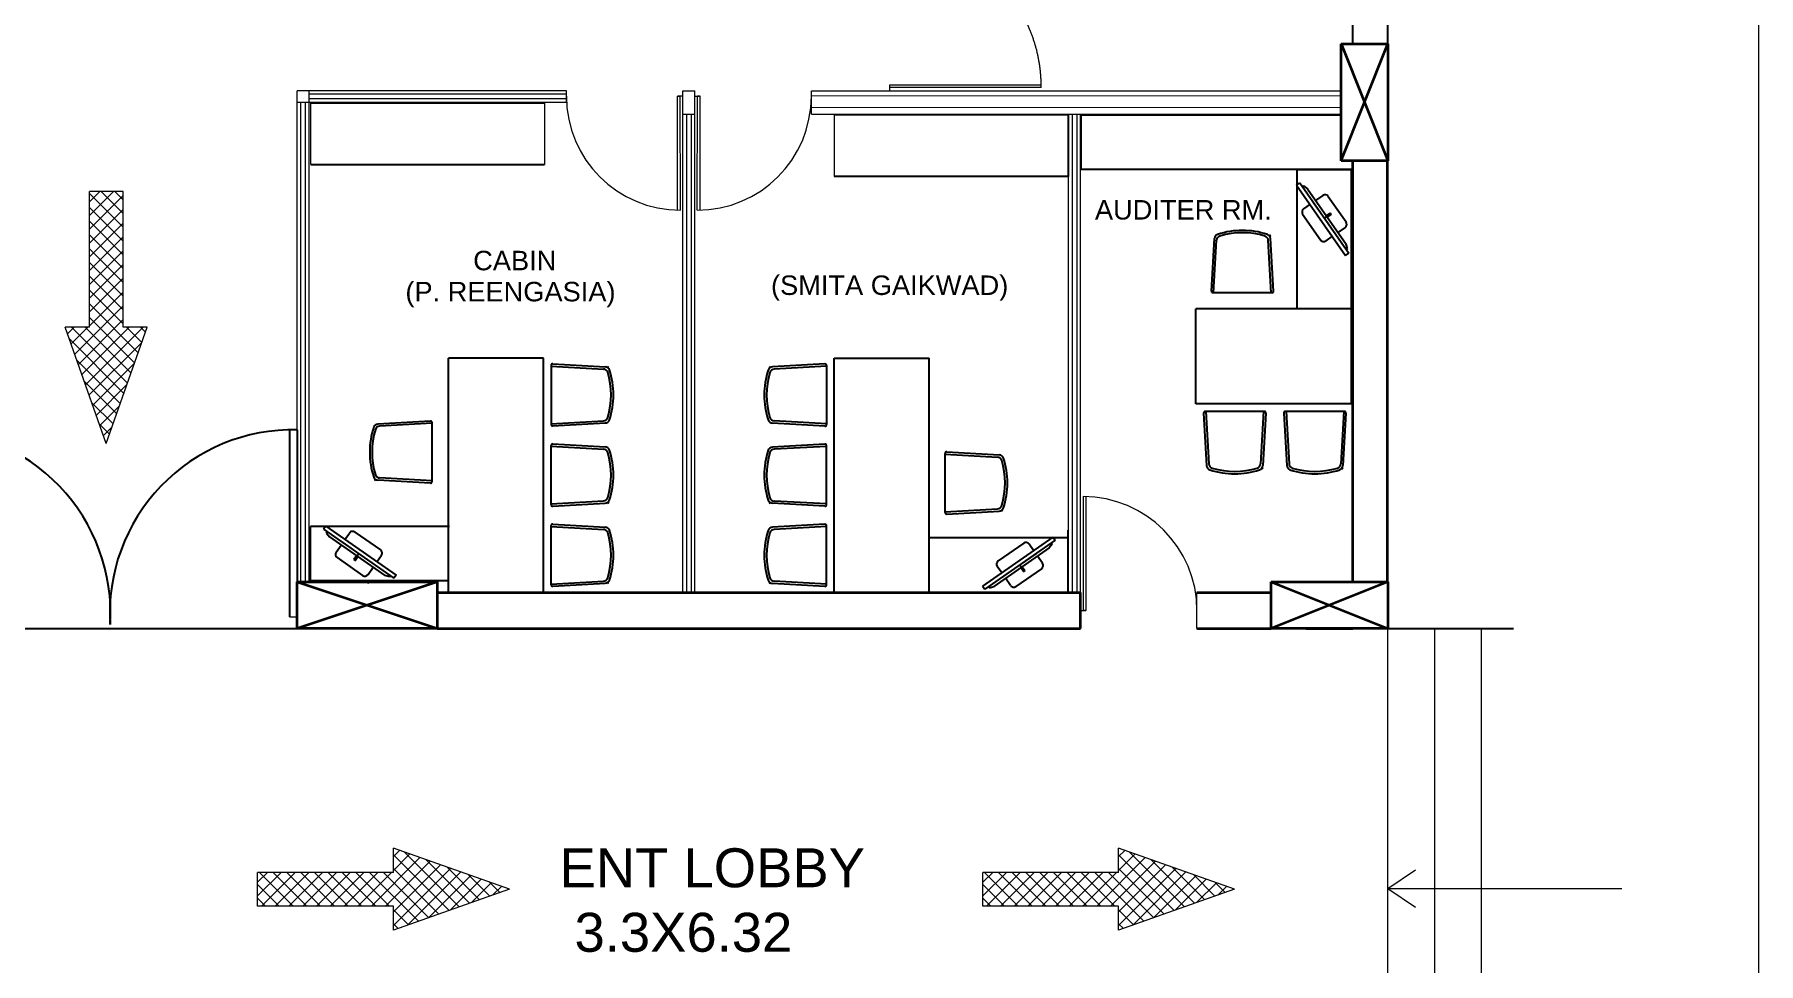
# Model space of a CAD drawing. Extents: x 681461 to 1380439, y -183990 to 19328.
# Drawn here: x 692164 to 703228, y -145111 to -139151 of the extents above; entities that cross this region are included whole.
import ezdxf
from ezdxf.enums import TextEntityAlignment as Align

# ---------------------------------------------------------------- set-up
doc = ezdxf.new("R2010")
doc.units = 0
doc.header["$LTSCALE"] = 900
doc.header["$MEASUREMENT"] = 0
doc.linetypes.add('ACAD_ISO02W100', pattern=[15, 12, -3])
doc.layers.get('0').update_dxf_attribs({"color": 1, "linetype": 'CONTINUOUS'})
for name, color, linetype in [('2', 7, 'CONTINUOUS'), ('door', 163, 'CONTINUOUS'), ('TEXT', 2, 'CONTINUOUS'), ('WALL', 1, 'CONTINUOUS')]:
    doc.layers.add(name, color=color, linetype=linetype)
doc.layers.add('COLUMN', color=43, linetype='CONTINUOUS', lineweight=35)
doc.layers.add('ELE', color=50, linetype='CONTINUOUS', lineweight=20)
doc.styles.add('ROMANS', font='arial.ttf')

msp = doc.modelspace()

# ---------------------------------------------------------------- hatches: boundary and pattern name
at = {"layer": 'door', "linetype": 'ByBlock', "lineweight": 13, "ltscale": 1.25}
h = msp.add_hatch(dxfattribs=at)
h.set_pattern_fill('ANSI37', color=3, scale=500)
h.set_pattern_definition([(45, (-14166.51, 19122), (-44.194174, 44.194174), []), (135, (-14166.51, 19122), (-44.194174, -44.194174), [])])
h.paths.add_polyline_path([(692732.5, -141029), (692732.5, -140158), (692516.5, -140158), (692516.5, -141029), (692361.5, -141029), (692624.5, -141774), (692887.5, -141029)])
h = msp.add_hatch(dxfattribs=at)
h.set_pattern_fill('ANSI37', color=3, scale=500, angle=-90)
h.set_pattern_definition([(315, (868598, 562156.726), (44.194174, 44.194174), []), (45, (868598, 562156.726), (-44.194174, 44.194174), [])])
h.paths.add_polyline_path([(694467, -144742.3), (694467, -144897.3), (695212, -144634.3), (694467, -144371.3), (694467, -144526.3), (693596, -144526.3), (693596, -144742.3)])
h = msp.add_hatch(dxfattribs=at)
h.set_pattern_fill('ANSI37', color=3, scale=500, angle=-90)
h.set_pattern_definition([(315, (873252, 562156.726), (44.194174, 44.194174), []), (45, (873252, 562156.726), (-44.194174, 44.194174), [])])
h.paths.add_polyline_path([(699121, -144742.3), (699121, -144897.3), (699866, -144634.3), (699121, -144371.3), (699121, -144526.3), (698250, -144526.3), (698250, -144742.3)])

# ---------------------------------------------------------------- linework, layer by layer
at = {"color": 1, "linetype": 'Continuous'}
for p, q in [((698797.7, -139665.6), (698797.7, -140061.8)), ((698879.3, -139665.7), (700545.7, -139665.7)), ((698879.3, -139665.7), (698879.3, -140015.5)), ((698879.3, -140015.5), (700620, -140015.5)), ((700266.4, -140910.5), (700266.4, -140018.5)), ((700616.1, -140018.5), (700266.4, -140018.5)), ((700616.1, -141520.5), (700616.1, -140018.5)), ((699716.8, -140797.3), (699735.9, -140460.4)), ((699731.2, -140807.9), (699750.3, -140471.5)), ((700101.1, -140807.9), (700082, -140471.5)), ((700115.6, -140797.3), (700096.4, -140460.4)), ((700105.6, -140807.9), (699726.8, -140807.9)), ((700616.4, -140910.5), (699616.1, -140910.5)), ((699616.1, -141520.5), (699616.1, -140910.5)), ((694820.7, -142727.2), (694820.7, -141227.4)), ((695430.7, -141227.4), (694820.7, -141227.4)), ((695430.7, -142727), (695430.7, -141227.4)), ((695479.3, -141273.6), (695479.3, -141652.4)), ((695479.3, -141278.1), (695815.7, -141297.2)), ((695489.9, -141263.6), (695826.8, -141282.8)), ((697236.6, -141264.5), (696899.6, -141283.7)), ((697247.2, -141278.9), (696910.8, -141298.1)), ((697247.2, -141274.5), (697247.2, -141653.3)), ((697295.7, -142727.9), (697295.7, -141228.3)), ((697295.7, -141228.3), (697905.7, -141228.3)), ((697905.7, -142728.1), (697905.7, -141228.3)), ((700616.1, -141520.5), (699616.1, -141520.5)), ((699667, -141579.6), (699686.2, -141916.6)), ((700055.9, -141569), (699677, -141569)), ((699681.5, -141569), (699700.6, -141905.4)), ((700051.4, -141569), (700032.3, -141905.4)), ((700065.8, -141579.6), (700046.7, -141916.6)), ((700181.3, -141579.6), (700200.5, -141916.6)), ((700570.1, -141569), (700191.3, -141569)), ((700195.7, -141569), (700214.9, -141905.4)), ((700565.7, -141569), (700546.5, -141905.4)), ((700580.1, -141579.6), (700560.9, -141916.6)), ((694704.5, -141630.9), (694367.5, -141650.1)), ((694715.1, -141645.4), (694378.7, -141664.5)), ((694715.1, -142019.8), (694715.1, -141640.9)), ((695479.3, -141648), (695815.7, -141628.9)), ((695489.9, -141662.4), (695826.8, -141643.3)), ((697236.6, -141663.3), (696899.6, -141644.1)), ((697247.2, -141648.9), (696910.8, -141629.7)), ((695479.3, -142166.7), (695479.3, -141787.9)), ((695479.3, -141792.3), (695815.7, -141811.5)), ((695489.9, -141777.9), (695826.8, -141797.1)), ((697236.6, -141778.8), (696899.6, -141797.9)), ((697247.2, -141793.2), (696910.8, -141812.3)), ((697247.2, -142167.6), (697247.2, -141788.8)), ((698008.3, -142217.3), (698008.3, -141838.4)), ((698018.9, -141828.5), (698355.8, -141847.6)), ((698008.3, -141842.9), (698344.7, -141862)), ((694704.5, -142029.7), (694367.5, -142010.6)), ((694715.1, -142015.3), (694378.7, -141996.2)), ((695479.3, -142162.3), (695815.7, -142143.1)), ((695489.9, -142176.7), (695826.8, -142157.5)), ((697236.6, -142177.6), (696899.6, -142158.4)), ((697247.2, -142163.1), (696910.8, -142144)), ((698008.3, -142212.9), (698344.7, -142193.7)), ((698018.9, -142227.3), (698355.8, -142208.1)), ((694826.7, -142307.2), (693934.7, -142307.2)), ((693934.7, -142657), (693934.7, -142307.2)), ((695479.3, -142681), (695479.3, -142302.1)), ((695479.3, -142306.6), (695815.7, -142325.7)), ((695489.9, -142292.2), (695826.8, -142311.3)), ((697236.6, -142293), (696899.6, -142312.2)), ((697247.2, -142307.5), (696910.8, -142326.6)), ((697247.2, -142681.9), (697247.2, -142303)), ((697905.7, -142378.1), (698797.7, -142378.1)), ((694820.7, -142657), (693934.7, -142657)), ((695479.3, -142676.5), (695815.7, -142657.4)), ((695489.9, -142691), (695826.8, -142671.8)), ((697236.6, -142691.8), (696899.6, -142672.7)), ((697247.2, -142677.4), (696910.8, -142658.3)), ((697295.7, -142727.9), (698797.7, -142727.9))]:
    msp.add_line(p, q, dxfattribs=at)
for centre, radius, start, end in [((699765.9, -140462.1), 30, 108.26776, 176.74422), ((699780.3, -140473.2), 30, 107.01363, 176.74422), ((699916.2, -140917.3), 509.4, 71.73224, 108.26776), ((699916.2, -140917.3), 494.4, 72.98637, 107.01363), ((700052.1, -140473.2), 30, 3.25578, 72.98637), ((700066.4, -140462.1), 30, 3.25578, 71.73224), ((700085.7, -140447.5), 10, 3.25578, 70.16199), ((699726.8, -140797.9), 10, 176.74422, 270), ((700105.6, -140797.9), 10, 270, 3.25578), ((695489.3, -141273.6), 10, 86.74422, 180), ((695825.1, -141312.8), 30, 18.26776, 86.74422), ((695839.7, -141293.5), 10, 19.83801, 86.74422), ((696901.3, -141313.6), 30, 93.25578, 161.73224), ((696886.8, -141294.4), 10, 93.25578, 160.16199), ((697237.2, -141274.5), 10, 0, 93.25578), ((695814, -141327.1), 30, 17.01363, 86.74422), ((695369.9, -141463), 494.4, 342.98637, 17.01363), ((695369.9, -141463), 509.4, 341.73224, 18.26776), ((697356.6, -141463.9), 509.4, 161.73224, 198.26776), ((697356.6, -141463.9), 494.4, 162.98637, 197.01363), ((696912.5, -141328), 30, 93.25578, 162.98637), ((695814, -141598.9), 30, 273.25578, 342.98637), ((696912.5, -141599.8), 30, 197.01363, 266.74422), ((699677, -141579), 10, 90, 183.25578), ((700055.9, -141579), 10, 356.74422, 90), ((700191.3, -141579), 10, 90, 183.25578), ((700570.1, -141579), 10, 356.74422, 90), ((694824.5, -141830.3), 509.4, 161.73224, 198.26776), ((694824.5, -141830.3), 494.4, 162.98637, 197.01363), ((694369.2, -141680.1), 30, 93.25578, 161.73224), ((694380.4, -141694.4), 30, 93.25578, 162.98637), ((694705.1, -141640.9), 10, 0, 93.25578), ((695489.3, -141652.4), 10, 180, 273.25578), ((695825.1, -141613.3), 30, 273.25578, 341.73224), ((696901.3, -141614.2), 30, 198.26776, 266.74422), ((697237.2, -141653.3), 10, 266.74422, 0), ((695489.3, -141787.9), 10, 86.74422, 180), ((695814, -141841.4), 30, 17.01363, 86.74422), ((695825.1, -141827), 30, 18.26776, 86.74422), ((695369.9, -141977.3), 494.4, 342.98637, 17.01363), ((695369.9, -141977.3), 509.4, 341.73224, 18.26776), ((697356.6, -141978.2), 509.4, 161.73224, 198.26776), ((697356.6, -141978.2), 494.4, 162.98637, 197.01363), ((696901.3, -141827.9), 30, 93.25578, 161.73224), ((696912.5, -141842.3), 30, 93.25578, 162.98637), ((697237.2, -141788.8), 10, 0, 93.25578), ((698018.3, -141838.4), 10, 86.74422, 180), ((698343, -141892), 30, 17.01363, 86.74422), ((698354.1, -141877.6), 30, 18.26776, 86.74422), ((697898.9, -142027.9), 494.4, 342.98637, 17.01363), ((697898.9, -142027.9), 509.4, 341.73224, 18.26776), ((699716.2, -141914.8), 30, 183.25578, 251.73224), ((699730.6, -141903.7), 30, 183.25578, 252.98637), ((699866.4, -141459.6), 509.4, 251.73224, 288.26776), ((699866.4, -141459.6), 494.4, 252.98637, 287.01363), ((700002.3, -141903.7), 30, 287.01363, 356.74422), ((700016.7, -141914.8), 30, 288.26776, 356.74422), ((700035.9, -141929.4), 10, 289.83801, 356.74422), ((700230.4, -141914.8), 30, 183.25578, 251.73224), ((700244.8, -141903.7), 30, 183.25578, 252.98637), ((700380.7, -141459.6), 509.4, 251.73224, 288.26776), ((700380.7, -141459.6), 494.4, 252.98637, 287.01363), ((700516.6, -141903.7), 30, 287.01363, 356.74422), ((700531, -141914.8), 30, 288.26776, 356.74422), ((700550.2, -141929.4), 10, 289.83801, 356.74422), ((694369.2, -141980.6), 30, 198.26776, 266.74422), ((694354.7, -141999.8), 10, 199.83801, 266.74422), ((694380.4, -141966.2), 30, 197.01363, 266.74422), ((694705.1, -142019.8), 10, 266.74422, 0), ((695489.3, -142166.7), 10, 180, 273.25578), ((695814, -142113.2), 30, 273.25578, 342.98637), ((695825.1, -142127.6), 30, 273.25578, 341.73224), ((695839.7, -142146.8), 10, 273.25578, 340.16199), ((696901.3, -142128.5), 30, 198.26776, 266.74422), ((696886.8, -142147.7), 10, 199.83801, 266.74422), ((696912.5, -142114.1), 30, 197.01363, 266.74422), ((697237.2, -142167.6), 10, 266.74422, 0), ((698343, -142163.8), 30, 273.25578, 342.98637), ((698018.3, -142217.3), 10, 180, 273.25578), ((698354.1, -142178.2), 30, 273.25578, 341.73224), ((698368.6, -142197.4), 10, 273.25578, 340.16199), ((695489.3, -142302.1), 10, 86.74422, 180), ((695814, -142355.7), 30, 17.01363, 86.74422), ((695825.1, -142341.3), 30, 18.26776, 86.74422), ((695369.9, -142491.6), 494.4, 342.98637, 17.01363), ((695369.9, -142491.6), 509.4, 341.73224, 18.26776), ((697356.6, -142492.4), 509.4, 161.73224, 198.26776), ((697356.6, -142492.4), 494.4, 162.98637, 197.01363), ((696901.3, -142342.2), 30, 93.25578, 161.73224), ((696912.5, -142356.5), 30, 93.25578, 162.98637), ((697237.2, -142303), 10, 0, 93.25578), ((695489.3, -142681), 10, 180, 273.25578), ((695814, -142627.4), 30, 273.25578, 342.98637), ((695825.1, -142641.8), 30, 273.25578, 341.73224), ((695839.7, -142661), 10, 273.25578, 340.16199), ((696901.3, -142642.7), 30, 198.26776, 266.74422), ((696886.8, -142661.9), 10, 199.83801, 266.74422), ((696912.5, -142628.3), 30, 197.01363, 266.74422), ((697237.2, -142681.9), 10, 266.74422, 0)]:
    msp.add_arc(centre, radius, start, end, dxfattribs=at)
at = {"layer": '2', "color": 30, "linetype": 'Continuous'}
for p, q in [((700264, -140117.1), (700284.3, -140102.9)), ((700264, -140117.1), (700578.4, -140568.3)), ((700284.3, -140102.9), (700598.8, -140554.2)), ((700308.6, -140121.5), (700301, -140126.9)), ((700308.6, -140121.5), (700332.9, -140140.1)), ((700332.9, -140140.1), (700580.7, -140495.7)), ((700349.8, -140240.2), (700308.6, -140268.9)), ((700370.1, -140226), (700441.6, -140328.6)), ((700431.6, -140183.1), (700385.4, -140215.4)), ((700466.4, -140189.3), (700580.8, -140353.4)), ((700302.3, -140303.7), (700416.7, -140467.8)), ((700441.6, -140328.6), (700485.1, -140298.2)), ((700574.6, -140388.2), (700528.3, -140420.5)), ((700492.7, -140445.3), (700451.5, -140474)), ((700589.7, -140524.9), (700580.7, -140495.7)), ((700578.4, -140568.3), (700598.8, -140554.2)), ((700589.7, -140524.9), (700582.1, -140530.3)), ((694033.4, -142304.9), (694019.2, -142325.2)), ((694019.2, -142325.2), (694470.5, -142639.6)), ((694033.4, -142304.9), (694484.6, -142619.3)), ((694037.8, -142349.5), (694043.1, -142341.9)), ((694037.8, -142349.5), (694056.4, -142373.8)), ((694056.4, -142373.8), (694412, -142621.6)), ((694156.5, -142390.6), (694185.2, -142349.4)), ((694220, -142343.2), (694384.1, -142457.5)), ((698699.1, -142375.7), (698247.8, -142690.2)), ((698699.1, -142375.7), (698713.3, -142396.1)), ((694099.4, -142472.5), (694131.7, -142426.2)), ((694142.3, -142410.9), (694244.8, -142482.4)), ((694244.8, -142482.4), (694214.5, -142526)), ((694361.6, -142533.5), (694390.3, -142492.3)), ((698713.3, -142396.1), (698262, -142710.5)), ((698676, -142444.7), (698320.5, -142692.4)), ((698512.5, -142414.1), (698348.4, -142528.4)), ((698590.2, -142481.8), (698487.6, -142553.3)), ((698576, -142461.5), (698547.3, -142420.3)), ((698633.1, -142543.4), (698600.8, -142497.1)), ((698694.7, -142420.4), (698676, -142444.7)), ((698694.7, -142420.4), (698689.3, -142412.7)), ((694105.6, -142507.3), (694269.7, -142621.6)), ((694304.5, -142615.4), (694336.8, -142569.1)), ((698370.9, -142604.4), (698342.2, -142563.2)), ((698626.9, -142578.2), (698462.8, -142692.5)), ((698487.6, -142553.3), (698518, -142596.9)), ((694441.2, -142630.6), (694412, -142621.6)), ((694441.2, -142630.6), (694446.5, -142623)), ((694484.6, -142619.3), (694470.5, -142639.6)), ((698247.8, -142690.2), (698262, -142710.5)), ((698291.3, -142701.5), (698285.9, -142693.8)), ((698291.3, -142701.5), (698320.5, -142692.4)), ((698428, -142686.3), (698395.7, -142640))]:
    msp.add_line(p, q, dxfattribs=at)
for points in [[(700478.3, -140296.8), (700484, -140305), (700459.7, -140322), (700453.9, -140313.8)], [(694213.1, -142519.1), (694221.3, -142524.8), (694238.3, -142500.5), (694230.1, -142494.8)], [(698519.4, -142590), (698511.2, -142595.7), (698494.2, -142571.4), (698502.4, -142565.7)]]:
    msp.add_lwpolyline(points, close=True, dxfattribs=at)
for centre, start, end in [((700445.9, -140203.6), 34.87068, 124.87068), ((700322.9, -140289.4), 124.87068, 214.87068), ((700560.3, -140367.7), 304.87068, 34.87068), ((700437.2, -140453.5), 214.87068, 304.87068), ((694205.7, -142363.7), 55.12932, 145.12932), ((694119.9, -142486.8), 145.12932, 235.12932), ((694369.8, -142478), 325.12932, 55.12932), ((698526.8, -142434.6), 34.87068, 124.87068), ((694284, -142601.1), 235.12932, 325.12932), ((698362.7, -142548.9), 124.87068, 214.87068), ((698612.6, -142557.6), 304.87068, 34.87068), ((698448.5, -142672), 214.87068, 304.87068)]:
    msp.add_arc(centre, 25, start, end, dxfattribs=at)
at = {"layer": 'COLUMN'}
for p, q in [((700550.1, -139961.1), (700850.1, -139211.1)), ((700550.1, -139211.1), (700850.1, -139961.1)), ((700550.1, -139961.1), (700550.1, -139211.1)), ((700550.1, -139211.1), (700850.1, -139211.1)), ((700850.1, -139211.1), (700850.1, -139961.1)), ((700850.1, -139961.1), (700550.1, -139961.1)), ((693850.1, -142961.8), (693850.1, -142661.8)), ((693850.1, -142661.8), (694750.1, -142661.8)), ((694750.1, -142661.8), (693850.1, -142961.8)), ((693850.1, -142661.8), (694750.1, -142961.8)), ((694304.2, -142666.6), (694308, -142666.6)), ((694750.1, -142961.8), (694750.1, -142661.8)), ((700100.1, -142961.8), (700100.1, -142661.8)), ((700100.1, -142661.8), (700850.1, -142661.8)), ((700850.1, -142661.8), (700100.1, -142961.8)), ((700100.1, -142661.8), (700850.1, -142961.8)), ((700850.1, -142661.8), (700850.1, -142961.8)), ((693849.5, -142812.4), (693850.1, -142812.4)), ((693850.1, -142961.8), (693850.1, -142811.8)), ((700473.6, -142812.4), (700476.7, -142812.4)), ((694750.1, -142961.8), (693850.1, -142961.8)), ((700850.1, -142961.8), (700100.1, -142961.8)), ((700325.1, -142961.8), (700625.1, -142961.8))]:
    msp.add_line(p, q, dxfattribs=at)
at = {"layer": 'door', "color": 222, "linetype": 'ByBlock', "lineweight": 13, "ltscale": 1.25}
for p, q in [((693850.7, -142661.8), (693850.7, -139511.8)), ((695577.1, -139511.8), (693850.7, -139511.8)), ((693925.7, -139586.8), (693925.7, -139511.8)), ((695577.1, -139586.8), (695577.1, -139511.8)), ((696325.7, -139661.8), (696325.7, -139511.8)), ((696325.7, -139511.8), (696400.7, -139511.8)), ((696400.7, -139661.8), (696400.7, -139511.8)), ((697149.4, -139661.8), (697149.4, -139511.8)), ((693925.7, -139586.8), (693850.7, -139586.8)), ((693873.2, -142661.8), (693873.2, -139586.8)), ((693903.2, -142661.8), (693903.2, -139586.8)), ((695577.1, -139534.3), (693925.7, -139534.3)), ((695577.1, -139564.3), (693925.7, -139564.3)), ((693928.7, -139590.7), (693925.7, -139586.8)), ((693925.7, -142661.8), (693925.7, -139586.8)), ((695577.1, -139586.8), (693925.7, -139586.8)), ((693937.1, -139985), (693937.1, -139590)), ((696325.7, -139546.8), (696290.8, -139546.9)), ((696400.7, -139546.8), (696435.7, -139546.9)), ((696325.7, -142731.7), (696325.7, -139661.8)), ((696348.2, -139661.8), (696348.2, -142731.7)), ((696378.2, -139661.8), (696378.2, -142731.7)), ((696400.7, -142731.7), (696400.7, -139661.8)), ((698800.7, -142731.8), (698800.7, -139661.8)), ((698823.2, -139661.8), (698823.2, -142731.7)), ((698853.2, -139661.8), (698853.2, -142731.7)), ((698875.7, -142731.8), (698875.7, -139661.8)), ((700616.1, -140018.5), (700620, -140015.5)), ((698875.7, -142846.8), (698910.7, -142846.8))]:
    msp.add_line(p, q, dxfattribs=at)
at = {"layer": 'door', "color": 7, "lineweight": 35, "ltscale": 1.25}
for p, q in [((700624.5, -142661.1), (700624.5, -139961.1)), ((700846.4, -142661.1), (700846.4, -139961.1)), ((700849.5, -142474.5), (700849.5, -142474.3)), ((694750.1, -142731.8), (697261.9, -142731.8)), ((697261.9, -142731.8), (698875.7, -142731.8)), ((698875.7, -142961.8), (698875.7, -142731.8)), ((699624.4, -142731.8), (700100.1, -142731.8)), ((694750.1, -142961.8), (697263.2, -142961.8)), ((697263.2, -142961.8), (698875.7, -142961.8)), ((699624.4, -142961.8), (700100.1, -142961.8))]:
    msp.add_line(p, q, dxfattribs=at)
at = {"layer": 'door', "color": 3, "linetype": 'ByBlock', "lineweight": 13, "ltscale": 1.25}
for p, q in [((692516.5, -141029), (692516.5, -140158)), ((692732.5, -140158), (692516.5, -140158)), ((692732.5, -141029), (692732.5, -140158)), ((692624.5, -141774), (692361.5, -141029)), ((692516.5, -141029), (692361.5, -141029)), ((692624.5, -141774), (692887.5, -141029)), ((692887.5, -141029), (692732.5, -141029)), ((695212, -144634.3), (694467, -144371.3)), ((694467, -144526.3), (694467, -144371.3)), ((699866, -144634.3), (699121, -144371.3)), ((699121, -144526.3), (699121, -144371.3)), ((694467, -144526.3), (693596, -144526.3)), ((693596, -144742.3), (693596, -144526.3)), ((699121, -144526.3), (698250, -144526.3)), ((698250, -144742.3), (698250, -144526.3)), ((695212, -144634.3), (694467, -144897.3)), ((699866, -144634.3), (699121, -144897.3)), ((694467, -144742.3), (693596, -144742.3)), ((694467, -144897.3), (694467, -144742.3)), ((699121, -144742.3), (698250, -144742.3)), ((699121, -144897.3), (699121, -144742.3))]:
    msp.add_line(p, q, dxfattribs=at)
at = {"layer": 'door', "color": 4, "linetype": 'ByBlock', "ltscale": 1.25}
msp.add_line((700850.1, -142961.8), (701655.6, -142961.8), dxfattribs=at)
at = {"layer": 'door', "color": 222, "linetype": 'ByBlock', "lineweight": 13, "ltscale": 1.25}
msp.add_lwpolyline([(681461, -120785.9), (703228, -120785.9), (703228, -183990), (681461, -183990)], close=True, dxfattribs=at)
at = {"layer": 'ELE'}
for p, q in [((698624.8, -139476.2), (697651.2, -139476.2)), ((698624.8, -139491.5), (697653.3, -139491.5)), ((693799.5, -141686.8), (693849.5, -141686.8)), ((693799.5, -142886.8), (693849.5, -142886.8)), ((700850.1, -146306.8), (700850.1, -142961.8)), ((701150.1, -146306.8), (701150.1, -142961.8)), ((701450.1, -146306.8), (701450.1, -142961.8)), ((700850.1, -144630.5), (701025.7, -144511.2)), ((700850.1, -144630.5), (702350.1, -144630.5)), ((700850.1, -144630.5), (701025.7, -144749.9))]:
    msp.add_line(p, q, dxfattribs=at)
at = {"layer": 'ELE', "color": 5, "lineweight": 18, "ltscale": 1000}
for p, q in [((697651.2, -139476.2), (697651.2, -139511.8)), ((698624.8, -139476.2), (697651.2, -139476.2)), ((697651.2, -139476.2), (697651.2, -139511.8)), ((698624.8, -139491.5), (697653.3, -139491.5)), ((696290.3, -139546.9), (696308.3, -139546.8)), ((696291.1, -140277.8), (696290.3, -139546.9)), ((696309.1, -140278), (696308.3, -139546.8)), ((696417.4, -140278), (696418.2, -139546.8)), ((696436.2, -139546.9), (696418.2, -139546.8)), ((696435.4, -140277.8), (696436.2, -139546.9)), ((700550.1, -139545.7), (697149.4, -139544.4)), ((700550.1, -139620.7), (697149.4, -139619.4)), ((698893.2, -142115.7), (698893.2, -142846.8)), ((698911.2, -142115.9), (698911.2, -142846.8)), ((698911.2, -142846.8), (698893.2, -142846.8))]:
    msp.add_line(p, q, dxfattribs=at)
at = {"layer": 'ELE', "linetype": 'ACAD_ISO02W100', "ltscale": 25}
msp.add_arc((697674.5, -139486.8), 950.3, 359.71236, 88.49256, dxfattribs=at)
at = {"layer": 'ELE', "color": 5, "lineweight": 18, "ltscale": 1000}
for centre, start, end in [((696308.3, -139546.8), 180.06225, 270.06225), ((696418.2, -139546.8), 269.93775, 359.93775), ((698893.2, -142846.8), 0, 90)]:
    msp.add_arc(centre, 731.2, start, end, dxfattribs=at)
at = {"layer": 'WALL'}
for p, q in [((700624.5, -139211.1), (700624.5, -139024.3)), ((700849.5, -139474.3), (700849.5, -139024.3)), ((693937.1, -139590), (695437.1, -139590)), ((698795.7, -139666.8), (697295.7, -139666.8)), ((693937.1, -139985), (695437.1, -139985)), ((698797.7, -140061.8), (697295.7, -140061.8))]:
    msp.add_line(p, q, dxfattribs=at)
at = {"layer": 'WALL', "lineweight": 13}
for p, q in [((697149.4, -139511.8), (700550.1, -139511.8)), ((697149.4, -139511.8), (700550.1, -139511.8)), ((695437.1, -139590), (695437.1, -139985)), ((696325.7, -139661.8), (696400.7, -139661.8)), ((697149.4, -139661.8), (700550.1, -139661.8)), ((697149.4, -139661.8), (700550.1, -139661.8)), ((697295.7, -139666.8), (697295.7, -140061.8)), ((698800.7, -142731.8), (698800.7, -139661.7)), ((698795.7, -142726.7), (698795.7, -142331.7)), ((699624.4, -142961.8), (699624.4, -142731.8))]:
    msp.add_line(p, q, dxfattribs=at)
at = {"layer": 'WALL', "color": 1}
for p, q in [((693799.5, -141686.8), (693799.5, -142886.8)), ((693849.5, -141686.8), (693849.5, -142886.8)), ((691449.5, -142961.8), (693849.5, -142961.8))]:
    msp.add_line(p, q, dxfattribs=at)
for centre, start, end in [((691474.5, -142863.8), 356.44492, 91.2168), ((693824.5, -142863.8), 88.7832, 183.55508)]:
    msp.add_arc(centre, 1177.3, start, end, dxfattribs=at)

# ---------------------------------------------------------------- texts
at = {"layer": 'TEXT', "color": 7, "style": 'ROMANS'}
msp.add_text('AUDITER RM.', height=125, dxfattribs=at).set_placement((698969.4, -140338.1))
for s, p in [(' CABIN', (695221.8, -140601.1)), ('(P. REENGASIA)', (695218.5, -140816.1)), ('(SMITA GAIKWAD)', (697652, -140774.9))]:
    msp.add_text(s, height=125, dxfattribs=at).set_placement(p, align=Align.MIDDLE)
at = {"layer": 'TEXT', "color": 0, "style": 'ROMANS'}
for s, p in [('ENT LOBBY', (695533.6, -144622.2)), ('3.3X6.32', (695629.4, -145036))]:
    msp.add_text(s, height=250, dxfattribs=at).set_placement(p)

doc.saveas('drawing.dxf')
